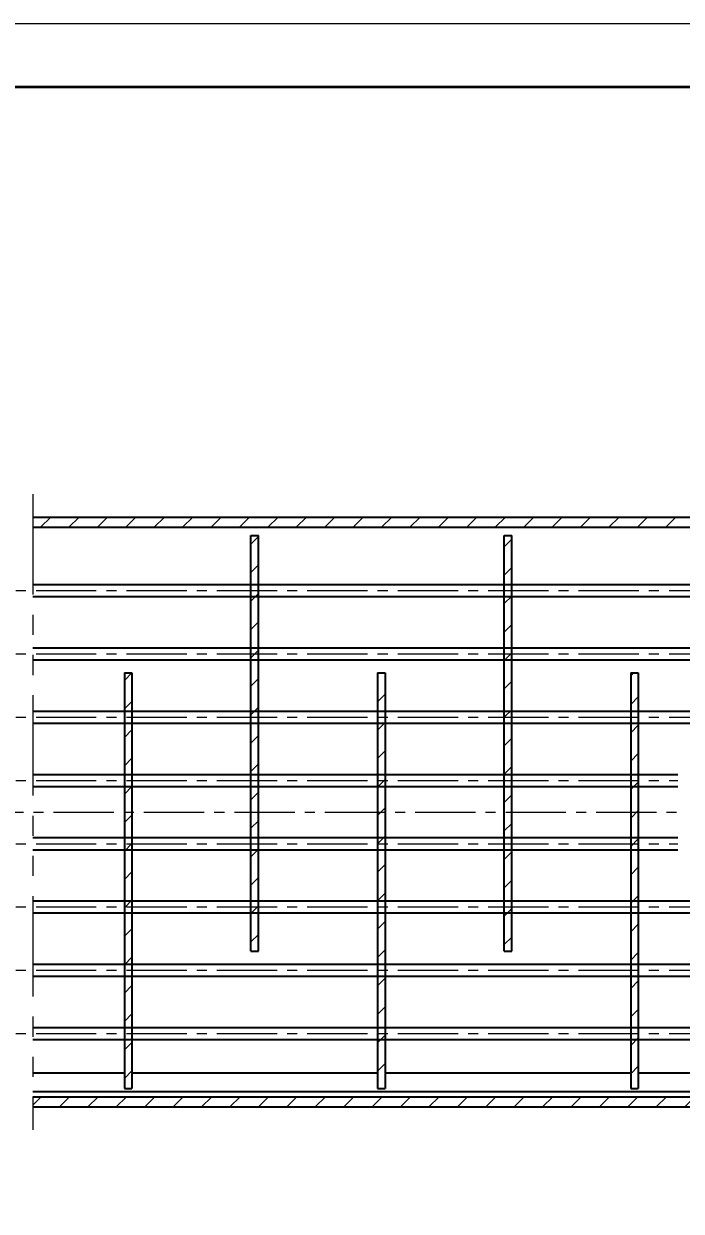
# Model space of a CAD drawing. Header units: millimetres. Extents: x 5765 to 6606, y -201 to 393.
# Drawn here: x 6035 to 6138.9, y 205.8 to 393.4 of the extents above; entities that cross this region are included whole.
import ezdxf

# ---------------------------------------------------------------- set-up
doc = ezdxf.new("R2010")
doc.units = ezdxf.units.MM
doc.linetypes.add('CENTER2', pattern=[28.575, 19.05, -3.175, 3.175, -3.175])
doc.linetypes.add('PHANTOM2', pattern=[31.75, 15.875, -3.175, 3.175, -3.175, 3.175, -3.175])
for name, color, linetype, lineweight in [('1粗实线', 7, 'Continuous', 35), ('2细实线', 3, 'Continuous', 13), ('3中心线', 1, 'CENTER2', 13), ('5双点划线', 2, 'PHANTOM2', 13), ('6剖面线', 6, 'Continuous', 13), ('8标注', 3, 'Continuous', 13), ('9图表', 4, 'Continuous', 13)]:
    doc.layers.add(name, color=color, linetype=linetype, lineweight=lineweight)
doc.styles.add('lanpec-dim', font='bpec_e.shx', dxfattribs={"width": 0.75})
doc.dimstyles.new('lanpec$0', dxfattribs={"dimscale": 10, "dimtxt": 4, "dimasz": 2.5, "dimexe": 2, "dimexo": 0, "dimtad": 1, "dimdec": 1, "dimdsep": 46, "dimtxsty": 'lanpec-dim', "dimcen": 0.09, "dimclrd": 256, "dimclre": 256, "dimclrt": 256, "dimadec": 1, "dimazin": 0, "dimtfac": 0.707, "dimtdec": 1, "dimtmove": 0, "dimatfit": 3, "dimfxl": 1, "dimarcsym": 0})
pattern_1 = [(45, (5977.4117, 1254.9638), (-2.245064, 2.245064), [])]

# ---------------------------------------------------------------- blocks, each defined once
blk = doc.blocks.new('A1')
at = {"layer": '1粗实线'}
blk.add_lwpolyline([(-816, 10), (-10, 10), (-10, 584), (-816, 584)], close=True, dxfattribs=at)
at = {"layer": '9图表'}
blk.add_lwpolyline([(-841, 0), (0, 0), (0, 594), (-841, 594)], close=True, dxfattribs=at)
blk = doc.blocks.new('*D71')
at = {"layer": '8标注', "transparency": 16777216}
for p, q in [((5832.98, 268.88), (5832.98, 173.67)), ((6338.07, 268.88), (6338.07, 173.67)), ((5835.48, 175.67), (6335.57, 175.67))]:
    blk.add_line(p, q, dxfattribs=at)
for points in [[(5835.48, 176.09), (5835.48, 175.25), (5832.98, 175.67)], [(6335.57, 176.09), (6335.57, 175.25), (6338.07, 175.67)]]:
    blk.add_solid(points, dxfattribs=at)
at = {"layer": 'Defpoints', "color": 0, "transparency": 16777216}
for p in [(5832.98, 268.88), (6338.07, 268.88), (6338.07, 175.67)]:
    blk.add_point(p, dxfattribs=at)
at = {"layer": '8标注', "transparency": 16777216, "insert": (6085.53, 178.29), "char_height": 4, "attachment_point": 5, "style": 'lanpec-dim'}
blk.add_mtext('505.09', dxfattribs=at)

msp = doc.modelspace()

# ---------------------------------------------------------------- hatches: boundary and pattern name
at = {"layer": '6剖面线'}
h = msp.add_hatch(dxfattribs=at)
h.set_pattern_fill('ANSI31', color=256, style=0)
h.set_pattern_definition(pattern_1)
h.paths.add_polyline_path([(6211.469, 315.481), (6211.469, 313.881), (6237.674, 313.881), (6237.674, 315.481)])
h.paths.add_polyline_path([(6211.469, 313.881), (6211.469, 315.481), (6036.422, 315.481), (6036.422, 313.881)])
h = msp.add_hatch(dxfattribs=at)
h.set_pattern_fill('ANSI31', color=256, style=0)
h.set_pattern_definition(pattern_1)
h.paths.add_polyline_path([(6070.874, 246.881), (6072.074, 246.881), (6072.074, 312.581), (6070.874, 312.581)])
h = msp.add_hatch(dxfattribs=at)
h.set_pattern_fill('ANSI31', color=256, style=0)
h.set_pattern_definition(pattern_1)
h.paths.add_polyline_path([(6110.874, 246.881), (6112.074, 246.881), (6112.074, 312.581), (6110.874, 312.581)])
h = msp.add_hatch(dxfattribs=at)
h.set_pattern_fill('ANSI31', color=256, style=0)
h.set_pattern_definition([(45, (6051.6234, 267.9536), (-2.24506, 2.24506), [])])
h.paths.add_polyline_path([(6052.074, 268.881), (6050.874, 268.881), (6050.874, 265.381), (6052.074, 265.381)])
h.paths.add_polyline_path([(6052.074, 265.381), (6050.874, 265.381), (6050.874, 258.881), (6052.074, 258.881)])
h.paths.add_polyline_path([(6052.074, 258.881), (6050.874, 258.881), (6050.874, 248.881), (6052.074, 248.881)])
h.paths.add_polyline_path([(6052.074, 248.881), (6050.874, 248.881), (6050.874, 238.881), (6052.074, 238.881)])
h.paths.add_polyline_path([(6052.074, 238.881), (6050.874, 238.881), (6050.874, 230.131), (6052.074, 230.131)])
h.paths.add_polyline_path([(6052.074, 230.131), (6050.874, 230.131), (6050.874, 225.181), (6052.074, 225.181)])
h.paths.add_polyline_path([(6052.074, 290.881), (6050.874, 290.881), (6050.874, 288.881), (6052.074, 288.881)])
h.paths.add_polyline_path([(6052.074, 288.881), (6050.874, 288.881), (6050.874, 278.881), (6052.074, 278.881)])
h.paths.add_polyline_path([(6052.074, 278.881), (6050.874, 278.881), (6050.874, 272.381), (6052.074, 272.381)])
h.paths.add_polyline_path([(6052.074, 272.381), (6050.874, 272.381), (6050.874, 268.881), (6052.074, 268.881)])
h = msp.add_hatch(dxfattribs=at)
h.set_pattern_fill('ANSI31', color=256, style=0)
h.set_pattern_definition(pattern_1)
h.paths.add_polyline_path([(6092.074, 290.881), (6090.874, 290.881), (6090.874, 225.181), (6092.074, 225.181)])
h = msp.add_hatch(dxfattribs=at)
h.set_pattern_fill('ANSI31', color=256, style=0)
h.set_pattern_definition(pattern_1)
h.paths.add_polyline_path([(6132.074, 290.881), (6130.874, 290.881), (6130.874, 225.181), (6132.074, 225.181)])
h = msp.add_hatch(dxfattribs=at)
h.set_pattern_fill('ANSI31', color=256, style=0)
h.set_pattern_definition([(45, (4695.2943, 1247.7437), (-2.245064, 2.245064), [])])
h.paths.add_polyline_path([(6237.674, 223.881), (6223.517, 223.881), (6223.517, 222.281), (6237.674, 222.281)])
h.paths.add_polyline_path([(6195.149, 222.281), (6195.149, 223.881), (6036.422, 223.881), (6036.422, 222.281), (6109.101, 222.281), (6110.015, 222.281), (6111.729, 222.281), (6113.583, 222.281), (6114.357, 222.281)])

# ---------------------------------------------------------------- linework, layer by layer
for p, q in [((6036.422, 315.481), (6211.469, 315.481)), ((6036.422, 313.881), (6211.469, 313.881)), ((6070.874, 246.881), (6070.874, 312.581)), ((6070.874, 312.581), (6072.074, 312.581)), ((6072.074, 246.881), (6072.074, 312.581)), ((6110.874, 246.881), (6110.874, 312.581)), ((6110.874, 312.581), (6112.074, 312.581)), ((6112.074, 246.881), (6112.074, 312.581)), ((6036.422, 304.831), (6237.674, 304.831)), ((6036.422, 302.931), (6237.674, 302.931)), ((6036.422, 294.831), (6237.674, 294.831)), ((6036.422, 292.931), (6237.674, 292.931)), ((6050.874, 290.881), (6050.874, 225.181)), ((6050.874, 290.881), (6052.074, 290.881)), ((6052.074, 290.881), (6052.074, 225.181)), ((6090.874, 290.881), (6090.874, 225.181)), ((6090.874, 290.881), (6092.074, 290.881)), ((6092.074, 290.881), (6092.074, 225.181)), ((6130.874, 290.881), (6130.874, 225.181)), ((6130.874, 290.881), (6132.074, 290.881)), ((6132.074, 290.881), (6132.074, 225.181)), ((6036.422, 284.831), (6237.674, 284.831)), ((6036.422, 282.931), (6237.674, 282.931)), ((6036.422, 274.831), (6138.311, 274.831)), ((6036.422, 272.931), (6138.311, 272.931)), ((6036.422, 264.831), (6138.311, 264.831)), ((6036.422, 262.931), (6138.311, 262.931)), ((6036.422, 254.831), (6237.674, 254.831)), ((6036.422, 252.931), (6237.674, 252.931)), ((6070.874, 246.881), (6072.074, 246.881)), ((6110.874, 246.881), (6112.074, 246.881)), ((6036.422, 244.831), (6237.674, 244.831)), ((6036.422, 242.931), (6237.674, 242.931)), ((6036.422, 234.831), (6237.674, 234.831)), ((6036.422, 232.931), (6237.674, 232.931)), ((6036.422, 227.681), (6050.874, 227.681)), ((6052.074, 227.681), (6090.874, 227.681)), ((6092.074, 227.681), (6130.874, 227.681)), ((6132.074, 227.681), (6170.874, 227.681)), ((6050.874, 225.181), (6052.074, 225.181)), ((6090.874, 225.181), (6092.074, 225.181)), ((6130.874, 225.181), (6132.074, 225.181)), ((6172.874, 224.681), (6036.422, 224.681)), ((6036.422, 223.881), (6197.083, 223.881)), ((6036.422, 222.281), (6109.101, 222.281)), ((6109.101, 222.281), (6195.149, 222.281))]:
    msp.add_line(p, q)
at = {"layer": '3中心线', "ltscale": 0.5}
for p, q in [((5922.613, 303.881), (6247.624, 303.881)), ((5922.613, 293.881), (6247.624, 293.881)), ((5922.613, 283.881), (6247.624, 283.881)), ((5922.613, 273.881), (6138.311, 273.881)), ((5911.09, 268.881), (6138.311, 268.881)), ((5922.613, 263.881), (6138.311, 263.881)), ((5922.613, 253.881), (6247.624, 253.881)), ((5922.613, 243.881), (6247.624, 243.881)), ((5922.613, 233.881), (6247.624, 233.881))]:
    msp.add_line(p, q, dxfattribs=at)
at = {"layer": '5双点划线'}
msp.add_line((6036.422, 319.103), (6036.422, 218.659), dxfattribs=at)

# ---------------------------------------------------------------- block references
at = {"layer": '2细实线'}
msp.add_blockref('A1', (6606.028, -200.559), dxfattribs=at)

# ---------------------------------------------------------------- dimensions: what is measured, and where the dimension line sits
at = {"layer": '8标注'}
dim = msp.add_linear_dim(base=(6338.074, 175.67), p1=(5832.983, 268.881), p2=(6338.074, 268.881), dimstyle='lanpec$0', override={"dimscale": 1, "dimdec": 2, "dimcen": 2.5, "dimadec": 2, "dimtfac": 1, "dimtdec": 2, "dimlwd": 65535, "dimlwe": 65535}, dxfattribs=at)
dim.commit()
dim.dimension.update_dxf_attribs({"geometry": '*D71', "text_midpoint": (6085.528, 178.295)})

doc.saveas('drawing.dxf')
